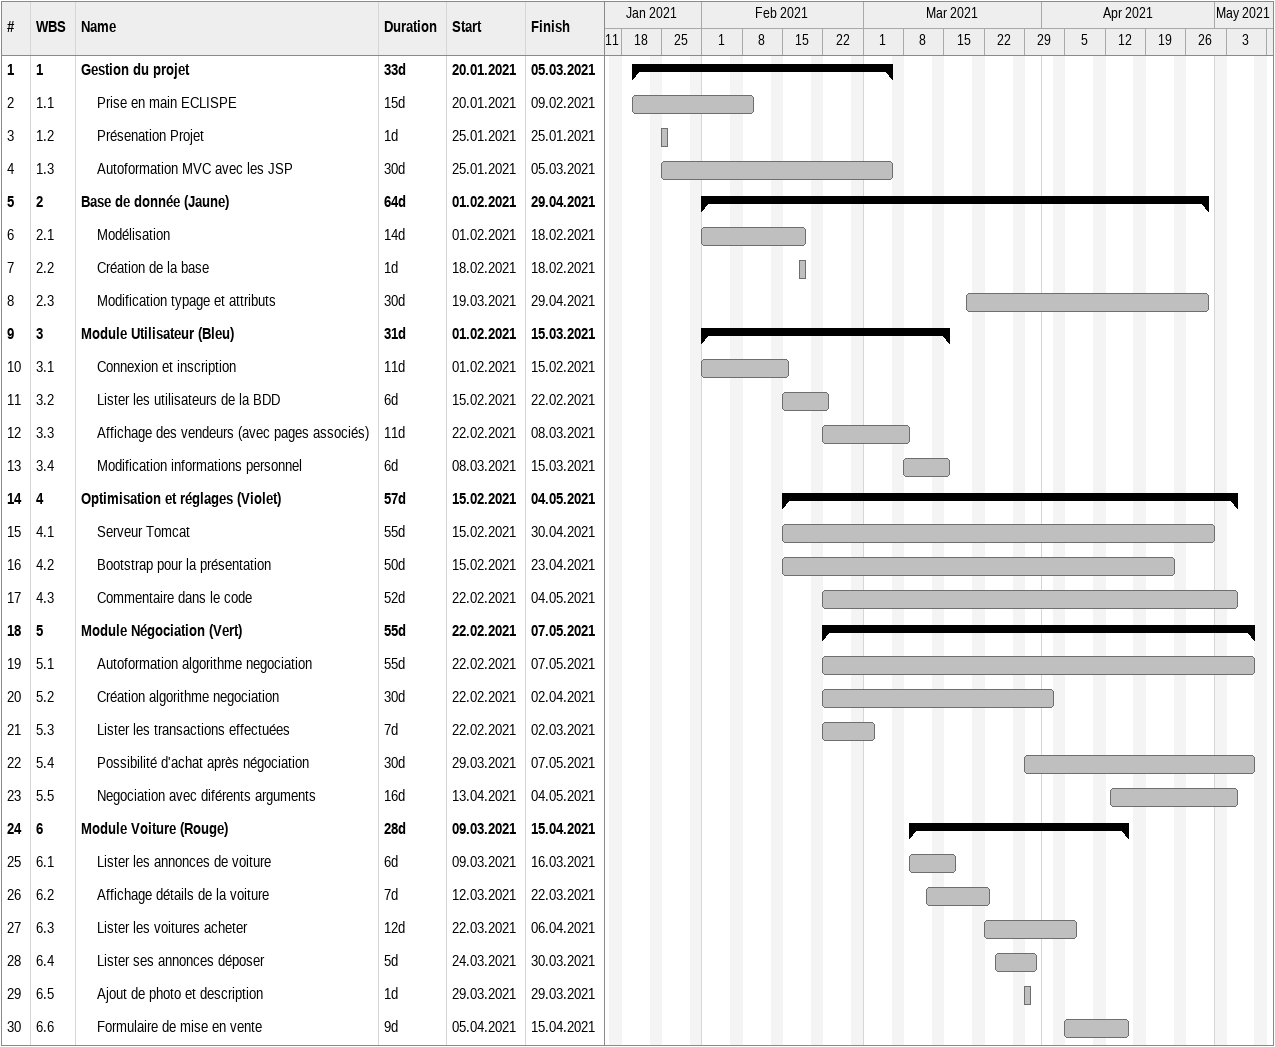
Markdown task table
| ID | WBS | Task | Duration | Start | Finish |
|---|---|---|---|---|---|
| 1 | 1 | **Gestion du projet** | 33d | 2021-01-20 | 2021-03-05 |
| 2 | 1.1 | Prise en main ECLISPE | 15d | 2021-01-20 | 2021-02-09 |
| 3 | 1.2 | Présenation Projet | 1d | 2021-01-25 | 2021-01-25 |
| 4 | 1.3 | Autoformation MVC avec les JSP | 30d | 2021-01-25 | 2021-03-05 |
| 5 | 2 | **Base de donnée (Jaune)** | 64d | 2021-02-01 | 2021-04-29 |
| 6 | 2.1 | Modélisation | 14d | 2021-02-01 | 2021-02-18 |
| 7 | 2.2 | Création de la base | 1d | 2021-02-18 | 2021-02-18 |
| 8 | 2.3 | Modification typage et attributs | 30d | 2021-03-19 | 2021-04-29 |
| 9 | 3 | **Module Utilisateur (Bleu)** | 31d | 2021-02-01 | 2021-03-15 |
| 10 | 3.1 | Connexion et inscription | 11d | 2021-02-01 | 2021-02-15 |
| 11 | 3.2 | Lister les utilisateurs de la BDD | 6d | 2021-02-15 | 2021-02-22 |
| 12 | 3.3 | Affichage des vendeurs (avec pages associés) | 11d | 2021-02-22 | 2021-03-08 |
| 13 | 3.4 | Modification informations personnel | 6d | 2021-03-08 | 2021-03-15 |
| 14 | 4 | **Optimisation et réglages (Violet)** | 57d | 2021-02-15 | 2021-05-04 |
| 15 | 4.1 | Serveur Tomcat | 55d | 2021-02-15 | 2021-04-30 |
| 16 | 4.2 | Bootstrap pour la présentation | 50d | 2021-02-15 | 2021-04-23 |
| 17 | 4.3 | Commentaire dans le code | 52d | 2021-02-22 | 2021-05-04 |
| 18 | 5 | **Module Négociation (Vert)** | 55d | 2021-02-22 | 2021-05-07 |
| 19 | 5.1 | Autoformation algorithme negociation | 55d | 2021-02-22 | 2021-05-07 |
| 20 | 5.2 | Création algorithme negociation | 30d | 2021-02-22 | 2021-04-02 |
| 21 | 5.3 | Lister les transactions effectuées | 7d | 2021-02-22 | 2021-03-02 |
| 22 | 5.4 | Possibilité d'achat après négociation | 30d | 2021-03-29 | 2021-05-07 |
| 23 | 5.5 | Negociation avec diférents arguments | 16d | 2021-04-13 | 2021-05-04 |
| 24 | 6 | **Module Voiture (Rouge)** | 28d | 2021-03-09 | 2021-04-15 |
| 25 | 6.1 | Lister les annonces de voiture | 6d | 2021-03-09 | 2021-03-16 |
| 26 | 6.2 | Affichage détails de la voiture | 7d | 2021-03-12 | 2021-03-22 |
| 27 | 6.3 | Lister les voitures acheter | 12d | 2021-03-22 | 2021-04-06 |
| 28 | 6.4 | Lister ses annonces déposer | 5d | 2021-03-24 | 2021-03-30 |
| 29 | 6.5 | Ajout de photo et description | 1d | 2021-03-29 | 2021-03-29 |
| 30 | 6.6 | Formulaire de mise en vente | 9d | 2021-04-05 | 2021-04-15 |
